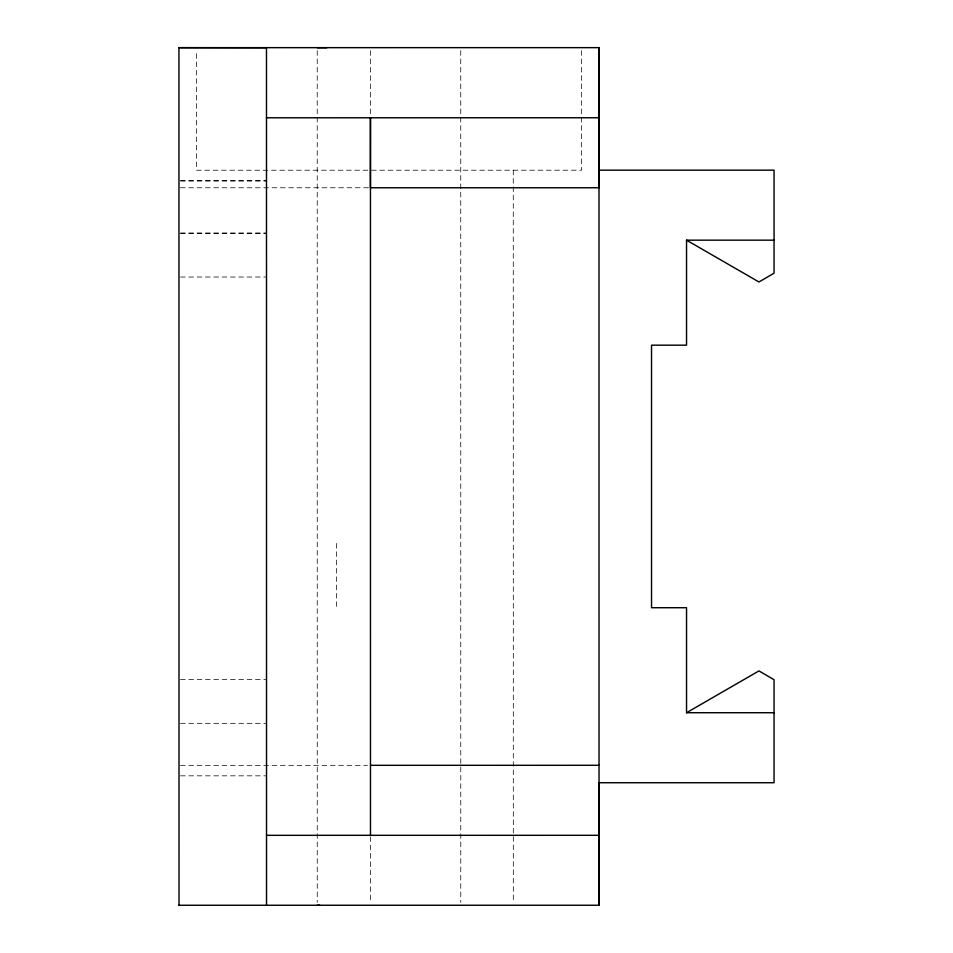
<?xml version="1.0" encoding="UTF-8"?>
<svg xmlns="http://www.w3.org/2000/svg" width="953" height="953" viewBox="0 0 953 953"><rect width="100%" height="100%" fill="white"/><g stroke="black" fill="none" stroke-linecap="round" stroke-linejoin="round"><path stroke-width="0.71" stroke-dasharray="4.76 3.57" d="M180.462 180.76L266.495 180.76M180.462 180.975L266.483 180.975M180.439 187.753L370.455 187.765M180.462 233.056L266.495 233.056M180.462 233.271L266.495 233.271M180.462 277.025L266.495 277.025M180.486 679.572L266.518 679.572M180.486 723.327L266.518 723.327M180.462 765.33L367.501 765.319M180.486 775.837L266.518 775.837M581.521 50.628L581.533 170.194L196.485 170.218L196.473 50.652M513.274 170.194L513.31 902.324M460.74 50.64L460.764 902.336M370.467 50.652L370.467 114.86M370.467 836.782L370.479 902.42M336.528 543.413L336.528 607.752M317.218 50.64L317.254 902.336"/><path stroke-width="1.43" d="M774.05 240.168L686.541 240.168L686.541 345.177L651.53 345.177L651.53 607.716L686.541 607.716L686.541 712.725L758.957 670.912L774.05 679.703L774.05 782.735L599.032 782.735L599.044 905.29L598.984 47.65L598.984 187.765L370.419 187.753L370.455 117.767L370.479 835.328M179.021 905.35L178.95 47.662L598.984 47.65M317.218 47.721L326.831 47.721M266.483 117.791L598.984 117.755M599.032 170.158L774.05 170.158L774.05 273.189L758.957 281.981L686.541 240.168M686.541 712.725L774.05 712.725M370.467 765.319L599.044 765.295M266.518 835.328L599.056 835.304M317.254 905.267L319.696 905.267M179.021 905.267L599.068 905.243M178.95 47.674L266.483 47.745L266.53 905.35"/></g></svg>
